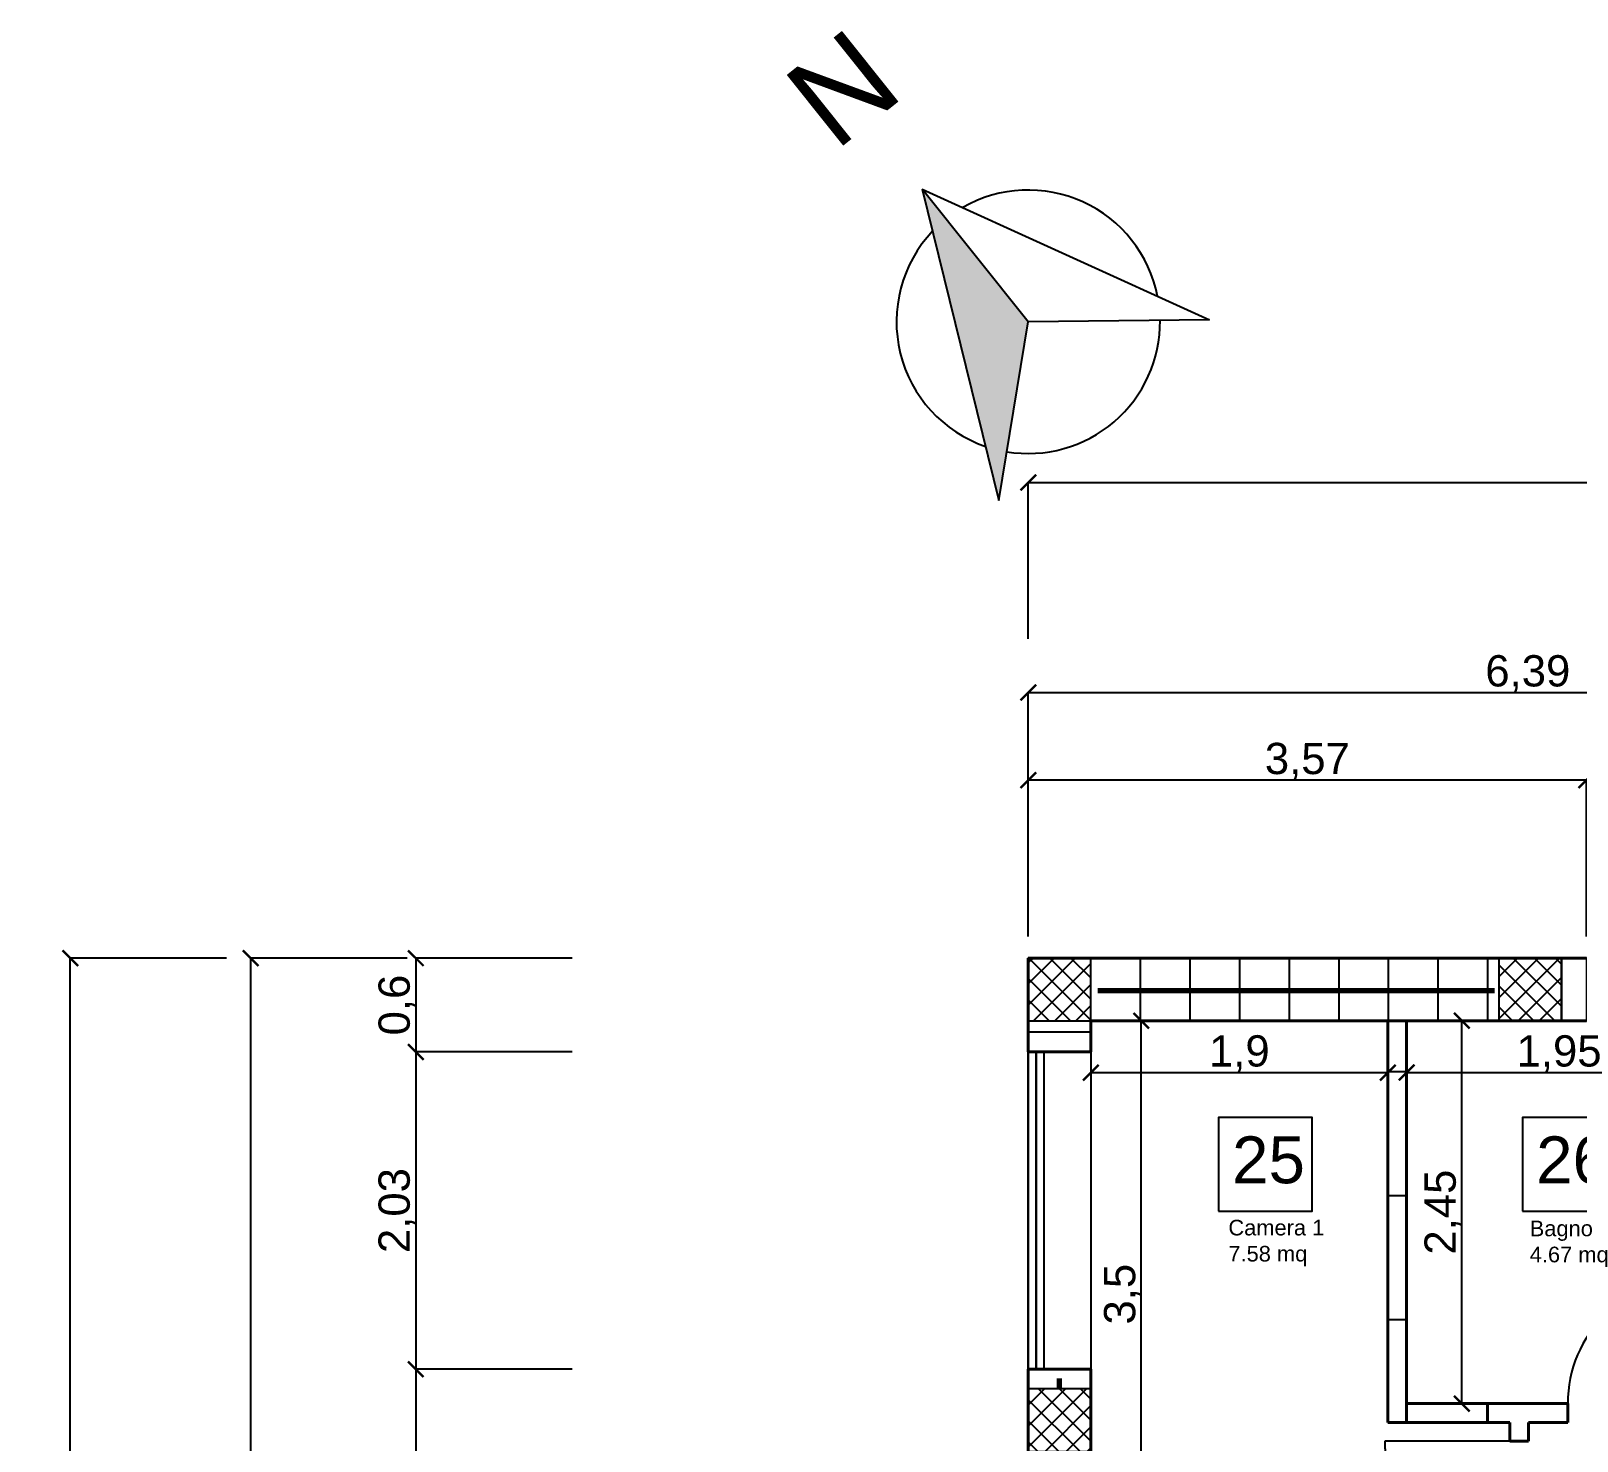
# Model space of a CAD drawing. Header units: millimetres. Extents: x 2459 to 3981, y 1231 to 4850.
# Drawn here: x 3689.54 to 3699.42, y 1289.2 to 1298.22 of the extents above; entities that cross this region are included whole.
import ezdxf
from ezdxf.enums import TextEntityAlignment as Align

# ---------------------------------------------------------------- set-up
doc = ezdxf.new("R2010")
doc.units = ezdxf.units.MM
doc.layers.add('linee murature', color=253, linetype='Continuous', lineweight=70)
doc.layers.add('linee muri', color=7, linetype='Continuous', lineweight=40)
doc.layers.add('quoteee', color=7, linetype='Continuous')
doc.styles.get("Standard").update_dxf_attribs({"font": 'arial.ttf'})
doc.dimstyles.new('Copia di ISO-25', dxfattribs={"dimtxt": 0.2, "dimasz": 0.1, "dimexe": 0, "dimexo": 0, "dimgap": 0, "dimtad": 3, "dimtxsty": 'Standard', "dimblk": 'ARCHTICK', "dimcen": -2.5, "dimclrd": 256, "dimclre": 256, "dimclrt": 256, "dimadec": 0, "dimazin": 0, "dimtfac": 1, "dimtmove": 2, "dimatfit": 3, "dimldrblk": 'ARCHTICK', "dimfxl": 1, "dimfxlon": 1, "dimtfillclr": 256, "dimlwd": -1, "dimlwe": -1, "dimarcsym": 0})
pattern_1 = [(45, (-1.35194, 0.4), (-0.067351921, 0.067351921), []), (135, (-1.35194, 0.4), (-0.067351921, -0.067351921), [])]

# ---------------------------------------------------------------- blocks, each defined once
blk = doc.blocks.new('_ArchTick')
at = {"color": 0, "linetype": 'ByBlock', "const_width": 0.15}
blk.add_lwpolyline([(-0.5, -0.5), (0.5, 0.5)], dxfattribs=at)
blk = doc.blocks.new('*D334')
at = {"layer": 'Defpoints', "color": 0, "lineweight": -3, "ltscale": 0.01, "transparency": 16777216}
for p in [(3696.3147, 1291.8906), (3696.6378, 1291.8906), (3696.3147, 1288.3906)]:
    blk.add_point(p, dxfattribs=at)
at = {"layer": 'quoteee', "ltscale": 0.01, "transparency": 16777216}
for p, q in [((3696.3147, 1291.8906), (3696.6378, 1291.8906)), ((3696.6378, 1288.3906), (3696.6378, 1291.8906)), ((3696.3147, 1288.3906), (3696.6378, 1288.3906))]:
    blk.add_line(p, q, dxfattribs=at)
at = {"layer": 'quoteee', "ltscale": 0.01, "transparency": 16777216, "xscale": 0.1, "yscale": 0.1, "zscale": 0.1}
for p, rotation in [((3696.6378, 1291.8906), 90), ((3696.6378, 1288.3906), 270)]:
    blk.add_blockref('_ArchTick', p, dxfattribs=dict(at, rotation=rotation))
at = {"layer": 'quoteee', "ltscale": 0.01, "transparency": 16777216, "insert": (3696.5176, 1290.1406), "char_height": 0.2, "attachment_point": 5, "rotation": 90}
blk.add_mtext('3,5', dxfattribs=at)
blk = doc.blocks.new('*D335')
at = {"layer": 'Defpoints', "color": 0, "lineweight": -3, "ltscale": 0.01, "transparency": 16777216}
for p in [(3696.3147, 1291.8906), (3698.2147, 1291.8906), (3698.2147, 1291.5584)]:
    blk.add_point(p, dxfattribs=at)
at = {"layer": 'quoteee', "ltscale": 0.01, "transparency": 16777216}
for p, q in [((3696.3147, 1291.8906), (3696.3147, 1291.5584)), ((3698.2147, 1291.8906), (3698.2147, 1291.5584)), ((3696.3147, 1291.5584), (3698.2147, 1291.5584))]:
    blk.add_line(p, q, dxfattribs=at)
at = {"layer": 'quoteee', "ltscale": 0.01, "transparency": 16777216, "xscale": 0.1, "yscale": 0.1, "zscale": 0.1, "rotation": 180}
blk.add_blockref('_ArchTick', (3696.3147, 1291.5584), dxfattribs=at)
at = {"layer": 'quoteee', "ltscale": 0.01, "transparency": 16777216, "xscale": 0.1, "yscale": 0.1, "zscale": 0.1}
blk.add_blockref('_ArchTick', (3698.2147, 1291.5584), dxfattribs=at)
at = {"layer": 'quoteee', "ltscale": 0.01, "transparency": 16777216, "insert": (3697.2647, 1291.6786), "char_height": 0.2, "attachment_point": 5}
blk.add_mtext('1,9', dxfattribs=at)
blk = doc.blocks.new('*D336')
at = {"layer": 'Defpoints', "color": 0, "lineweight": -3, "ltscale": 0.01, "transparency": 16777216}
for p in [(3698.3347, 1291.8906), (3700.2847, 1291.8906), (3700.2847, 1291.5584)]:
    blk.add_point(p, dxfattribs=at)
at = {"layer": 'quoteee', "ltscale": 0.01, "transparency": 16777216}
for p, q in [((3698.3347, 1291.8906), (3698.3347, 1291.5584)), ((3700.2847, 1291.8906), (3700.2847, 1291.5584)), ((3698.3347, 1291.5584), (3700.2847, 1291.5584))]:
    blk.add_line(p, q, dxfattribs=at)
at = {"layer": 'quoteee', "ltscale": 0.01, "transparency": 16777216, "xscale": 0.1, "yscale": 0.1, "zscale": 0.1, "rotation": 180}
blk.add_blockref('_ArchTick', (3698.3347, 1291.5584), dxfattribs=at)
at = {"layer": 'quoteee', "ltscale": 0.01, "transparency": 16777216, "xscale": 0.1, "yscale": 0.1, "zscale": 0.1}
blk.add_blockref('_ArchTick', (3700.2847, 1291.5584), dxfattribs=at)
at = {"layer": 'quoteee', "ltscale": 0.01, "transparency": 16777216, "insert": (3699.3097, 1291.6786), "char_height": 0.2, "attachment_point": 5}
blk.add_mtext('1,95', dxfattribs=at)
blk = doc.blocks.new('*D341')
at = {"layer": 'Defpoints', "color": 0, "lineweight": -3, "ltscale": 0.01, "transparency": 16777216}
for p in [(3698.3347, 1291.8906), (3698.6876, 1291.8906), (3698.3347, 1289.4406)]:
    blk.add_point(p, dxfattribs=at)
at = {"layer": 'quoteee', "ltscale": 0.01, "transparency": 16777216}
for p, q in [((3698.3347, 1291.8906), (3698.6876, 1291.8906)), ((3698.6876, 1289.4406), (3698.6876, 1291.8906)), ((3698.3347, 1289.4406), (3698.6876, 1289.4406))]:
    blk.add_line(p, q, dxfattribs=at)
at = {"layer": 'quoteee', "ltscale": 0.01, "transparency": 16777216, "xscale": 0.1, "yscale": 0.1, "zscale": 0.1}
for p, rotation in [((3698.6876, 1291.8906), 90), ((3698.6876, 1289.4406), 270)]:
    blk.add_blockref('_ArchTick', p, dxfattribs=dict(at, rotation=rotation))
at = {"layer": 'quoteee', "ltscale": 0.01, "transparency": 16777216, "insert": (3698.5674, 1290.6656), "char_height": 0.2, "attachment_point": 5, "rotation": 90}
blk.add_mtext('2,45', dxfattribs=at)
blk = doc.blocks.new('*D247')
at = {"layer": 'Defpoints', "color": 0, "lineweight": -3, "transparency": 16777216}
for p in [(3695.9147, 1293.4296), (3695.9147, 1292.2906), (3699.4847, 1292.2906)]:
    blk.add_point(p, dxfattribs=at)
at = {"layer": 'quoteee', "transparency": 16777216}
for p, q in [((3695.9147, 1292.4296), (3695.9147, 1293.4296)), ((3699.4847, 1293.4296), (3695.9147, 1293.4296)), ((3699.4847, 1292.4296), (3699.4847, 1293.4296))]:
    blk.add_line(p, q, dxfattribs=at)
at = {"layer": 'quoteee', "transparency": 16777216, "xscale": 0.1, "yscale": 0.1, "zscale": 0.1, "rotation": 180}
blk.add_blockref('_ArchTick', (3695.9147, 1293.4296), dxfattribs=at)
at = {"layer": 'quoteee', "transparency": 16777216, "xscale": 0.1, "yscale": 0.1, "zscale": 0.1}
blk.add_blockref('_ArchTick', (3699.4847, 1293.4296), dxfattribs=at)
at = {"layer": 'quoteee', "transparency": 16777216, "insert": (3697.6997, 1293.5497), "char_height": 0.2, "attachment_point": 5}
blk.add_mtext('3,57', dxfattribs=at)
blk = doc.blocks.new('*D248')
at = {"layer": 'Defpoints', "color": 0, "lineweight": -3, "transparency": 16777216}
for p in [(3702.3047, 1293.9904), (3695.9147, 1292.2906), (3702.3047, 1292.2906)]:
    blk.add_point(p, dxfattribs=at)
at = {"layer": 'quoteee', "transparency": 16777216}
for p, q in [((3695.9147, 1292.9904), (3695.9147, 1293.9904)), ((3695.9147, 1293.9904), (3702.3047, 1293.9904)), ((3702.3047, 1292.9904), (3702.3047, 1293.9904))]:
    blk.add_line(p, q, dxfattribs=at)
at = {"layer": 'quoteee', "transparency": 16777216, "xscale": 0.1, "yscale": 0.1, "zscale": 0.1, "rotation": 180}
blk.add_blockref('_ArchTick', (3695.9147, 1293.9904), dxfattribs=at)
at = {"layer": 'quoteee', "transparency": 16777216, "xscale": 0.1, "yscale": 0.1, "zscale": 0.1}
blk.add_blockref('_ArchTick', (3702.3047, 1293.9904), dxfattribs=at)
at = {"layer": 'quoteee', "transparency": 16777216, "insert": (3699.1097, 1294.1106), "char_height": 0.2, "attachment_point": 5}
blk.add_mtext('6,39', dxfattribs=at)
blk = doc.blocks.new('*D249')
at = {"layer": 'Defpoints', "color": 0, "lineweight": -3, "transparency": 16777216}
for p in [(3712.2147, 1295.3345), (3695.9147, 1292.2906), (3712.2147, 1292.2906)]:
    blk.add_point(p, dxfattribs=at)
at = {"layer": 'quoteee', "transparency": 16777216}
for p, q in [((3695.9147, 1294.3345), (3695.9147, 1295.3345)), ((3695.9147, 1295.3345), (3712.2147, 1295.3345)), ((3712.2147, 1294.3345), (3712.2147, 1295.3345))]:
    blk.add_line(p, q, dxfattribs=at)
at = {"layer": 'quoteee', "transparency": 16777216, "xscale": 0.1, "yscale": 0.1, "zscale": 0.1, "rotation": 180}
blk.add_blockref('_ArchTick', (3695.9147, 1295.3345), dxfattribs=at)
at = {"layer": 'quoteee', "transparency": 16777216, "xscale": 0.1, "yscale": 0.1, "zscale": 0.1}
blk.add_blockref('_ArchTick', (3712.2147, 1295.3345), dxfattribs=at)
at = {"layer": 'quoteee', "transparency": 16777216, "insert": (3704.0647, 1295.4547), "char_height": 0.2, "attachment_point": 5}
blk.add_mtext('16,3', dxfattribs=at)
blk = doc.blocks.new('*D266')
at = {"layer": 'Defpoints', "color": 0, "lineweight": -3, "transparency": 16777216}
for p in [(3695.9147, 1292.2906), (3691.9977, 1291.6906), (3695.9147, 1291.6906)]:
    blk.add_point(p, dxfattribs=at)
at = {"layer": 'quoteee', "transparency": 16777216}
for p, q in [((3692.9977, 1292.2906), (3691.9977, 1292.2906)), ((3691.9977, 1292.2906), (3691.9977, 1291.6906)), ((3692.9977, 1291.6906), (3691.9977, 1291.6906))]:
    blk.add_line(p, q, dxfattribs=at)
at = {"layer": 'quoteee', "transparency": 16777216, "xscale": 0.1, "yscale": 0.1, "zscale": 0.1}
for p, rotation in [((3691.9977, 1292.2906), 90), ((3691.9977, 1291.6906), 270)]:
    blk.add_blockref('_ArchTick', p, dxfattribs=dict(at, rotation=rotation))
at = {"layer": 'quoteee', "transparency": 16777216, "insert": (3691.8775, 1291.9906), "char_height": 0.2, "attachment_point": 5, "rotation": 90}
blk.add_mtext('0,6', dxfattribs=at)
blk = doc.blocks.new('*D267')
at = {"layer": 'Defpoints', "color": 0, "lineweight": -3, "transparency": 16777216}
for p in [(3695.9147, 1291.6906), (3691.9977, 1289.6606), (3695.9147, 1289.6606)]:
    blk.add_point(p, dxfattribs=at)
at = {"layer": 'quoteee', "transparency": 16777216}
for p, q in [((3692.9977, 1291.6906), (3691.9977, 1291.6906)), ((3691.9977, 1291.6906), (3691.9977, 1289.6606)), ((3692.9977, 1289.6606), (3691.9977, 1289.6606))]:
    blk.add_line(p, q, dxfattribs=at)
at = {"layer": 'quoteee', "transparency": 16777216, "xscale": 0.1, "yscale": 0.1, "zscale": 0.1}
for p, rotation in [((3691.9977, 1291.6906), 90), ((3691.9977, 1289.6606), 270)]:
    blk.add_blockref('_ArchTick', p, dxfattribs=dict(at, rotation=rotation))
at = {"layer": 'quoteee', "transparency": 16777216, "insert": (3691.8775, 1290.6756), "char_height": 0.2, "attachment_point": 5, "rotation": 90}
blk.add_mtext('2,03', dxfattribs=at)
blk = doc.blocks.new('*D268')
at = {"layer": 'Defpoints', "color": 0, "lineweight": -3, "transparency": 16777216}
for p in [(3695.9147, 1289.6606), (3691.9977, 1287.7906), (3695.9147, 1287.7906)]:
    blk.add_point(p, dxfattribs=at)
at = {"layer": 'quoteee', "transparency": 16777216}
for p, q in [((3692.9977, 1289.6606), (3691.9977, 1289.6606)), ((3691.9977, 1289.6606), (3691.9977, 1287.7906)), ((3692.9977, 1287.7906), (3691.9977, 1287.7906))]:
    blk.add_line(p, q, dxfattribs=at)
at = {"layer": 'quoteee', "transparency": 16777216, "xscale": 0.1, "yscale": 0.1, "zscale": 0.1}
for p, rotation in [((3691.9977, 1289.6606), 90), ((3691.9977, 1287.7906), 270)]:
    blk.add_blockref('_ArchTick', p, dxfattribs=dict(at, rotation=rotation))
at = {"layer": 'quoteee', "transparency": 16777216, "insert": (3691.8775, 1288.7256), "char_height": 0.2, "attachment_point": 5, "rotation": 90}
blk.add_mtext('1,87', dxfattribs=at)
blk = doc.blocks.new('*D271')
at = {"layer": 'Defpoints', "color": 0, "lineweight": -3, "transparency": 16777216}
for p in [(3690.9421, 1292.2906), (3695.9147, 1292.2906), (3695.9147, 1280.0706)]:
    blk.add_point(p, dxfattribs=at)
at = {"layer": 'quoteee', "transparency": 16777216}
for p, q in [((3691.9421, 1292.2906), (3690.9421, 1292.2906)), ((3690.9421, 1280.0706), (3690.9421, 1292.2906)), ((3691.9421, 1280.0706), (3690.9421, 1280.0706))]:
    blk.add_line(p, q, dxfattribs=at)
at = {"layer": 'quoteee', "transparency": 16777216, "xscale": 0.1, "yscale": 0.1, "zscale": 0.1}
for p, rotation in [((3690.9421, 1292.2906), 90), ((3690.9421, 1280.0706), 270)]:
    blk.add_blockref('_ArchTick', p, dxfattribs=dict(at, rotation=rotation))
at = {"layer": 'quoteee', "transparency": 16777216, "insert": (3690.8219, 1286.1806), "char_height": 0.2, "attachment_point": 5, "rotation": 90}
blk.add_mtext('12,22', dxfattribs=at)
blk = doc.blocks.new('*D272')
at = {"layer": 'Defpoints', "color": 0, "lineweight": -3, "transparency": 16777216}
for p in [(3689.7874, 1292.2906), (3695.9147, 1292.2906), (3695.9147, 1277.772)]:
    blk.add_point(p, dxfattribs=at)
at = {"layer": 'quoteee', "transparency": 16777216}
for p, q in [((3690.7874, 1292.2906), (3689.7874, 1292.2906)), ((3689.7874, 1277.772), (3689.7874, 1292.2906)), ((3690.7874, 1277.772), (3689.7874, 1277.772))]:
    blk.add_line(p, q, dxfattribs=at)
at = {"layer": 'quoteee', "transparency": 16777216, "xscale": 0.1, "yscale": 0.1, "zscale": 0.1}
for p, rotation in [((3689.7874, 1292.2906), 90), ((3689.7874, 1277.772), 270)]:
    blk.add_blockref('_ArchTick', p, dxfattribs=dict(at, rotation=rotation))
at = {"layer": 'quoteee', "transparency": 16777216, "insert": (3689.6672, 1285.0313), "char_height": 0.2, "attachment_point": 5, "rotation": 90}
blk.add_mtext('14,52', dxfattribs=at)

msp = doc.modelspace()

# ---------------------------------------------------------------- hatches: boundary and pattern name
at = {"linetype": 'Continuous', "ltscale": 0.01}
h = msp.add_hatch(color=256, dxfattribs=at)
h.dxf.hatch_style = 1
h.paths.add_polyline_path([(3695.725545, 1295.219556), (3695.914742, 1296.362467), (3695.236763, 1297.21174)])
at = {"linetype": 'Continuous'}
h = msp.add_hatch(dxfattribs=at)
h.set_pattern_fill('ANSI37', color=256, scale=0.03)
h.set_pattern_definition(pattern_1)
h.paths.add_polyline_path([(3712.214742, 1289.534637), (3711.815965, 1289.534637), (3711.814742, 1289.533414), (3711.814742, 1289.144162), (3711.824267, 1289.134637), (3712.214742, 1289.134637)])
h.paths.add_polyline_path([(3707.817242, 1280.470565), (3707.417242, 1280.470565), (3707.417242, 1280.070565), (3707.817242, 1280.070565)])
h.paths.add_polyline_path([(3712.214742, 1280.470565), (3711.814742, 1280.470565), (3711.814742, 1280.070565), (3712.214742, 1280.070565)])
h.paths.add_polyline_path([(3712.214742, 1285.320565), (3711.814742, 1285.320565), (3711.814742, 1284.920565), (3712.214742, 1284.920565)])
h.paths.add_polyline_path([(3712.214742, 1292.290565), (3711.814742, 1292.290565), (3711.814742, 1291.890565), (3712.214742, 1291.890565)])
h.paths.add_polyline_path([(3709.204742, 1292.290565), (3708.804742, 1292.290565), (3708.804742, 1291.890565), (3709.204742, 1291.890565)])
h.paths.add_polyline_path([(3705.824742, 1292.290565), (3705.424742, 1292.290565), (3705.424742, 1291.897159), (3705.431336, 1291.890565), (3705.824742, 1291.890565)])
h.paths.add_polyline_path([(3705.824742, 1289.534637), (3705.424742, 1289.534637), (3705.424742, 1289.134637), (3705.824742, 1289.134637)])
h.paths.add_polyline_path([(3703.999742, 1280.470565), (3703.599742, 1280.470565), (3703.599742, 1280.070565), (3703.999742, 1280.070565)])
h.paths.add_polyline_path([(3705.824742, 1285.320565), (3705.424742, 1285.320565), (3705.424742, 1284.920565), (3705.824742, 1284.920565)])
h.paths.add_polyline_path([(3707.819742, 1285.320565), (3707.419742, 1285.320565), (3707.419742, 1284.920565), (3707.554742, 1284.920565), (3707.819742, 1284.920565)])
h.paths.add_polyline_path([(3695.914742, 1291.890565), (3696.314742, 1291.890565), (3696.314742, 1292.290565), (3695.914742, 1292.290565)])
h.paths.add_polyline_path([(3698.924742, 1292.290565), (3698.924742, 1291.890565), (3699.324742, 1291.890565), (3699.324742, 1292.290565)])
h.paths.add_polyline_path([(3702.304742, 1292.290565), (3702.304742, 1291.890565), (3702.704742, 1291.890565), (3702.704742, 1292.290565)])
h.paths.add_polyline_path([(3702.704742, 1289.534637), (3702.304742, 1289.534637), (3702.304742, 1289.134637), (3702.704742, 1289.134637)])
h.paths.add_polyline_path([(3696.314742, 1289.134637), (3696.314742, 1289.534637), (3695.914742, 1289.534637), (3695.914742, 1289.134637)])
h.paths.add_polyline_path([(3702.304742, 1285.320565), (3702.304742, 1284.920565), (3702.704742, 1284.920565), (3702.704742, 1285.320565)])
h.paths.add_polyline_path([(3700.674742, 1284.920565), (3700.674742, 1285.320565), (3700.274742, 1285.320565), (3700.274742, 1284.920565)])
h.paths.add_polyline_path([(3696.314742, 1284.920565), (3696.314742, 1285.320565), (3695.914742, 1285.320565), (3695.914742, 1284.920565)])
h.paths.add_polyline_path([(3700.274742, 1280.470565), (3700.274742, 1280.070565), (3700.674742, 1280.070565), (3700.674742, 1280.470565)])
h.paths.add_polyline_path([(3696.314742, 1280.070565), (3696.314742, 1280.470565), (3695.914742, 1280.470565), (3695.914742, 1280.070565)])
h = msp.add_hatch()
h.set_pattern_fill('ANSI37', color=256, scale=0.03)
h.set_pattern_definition(pattern_1)
h.paths.add_polyline_path([(3712.214742, 1289.534637), (3711.815965, 1289.534637), (3711.814742, 1289.533414), (3711.814742, 1289.144162), (3711.824267, 1289.134637), (3712.214742, 1289.134637)])
h.paths.add_polyline_path([(3707.817242, 1280.470565), (3707.417242, 1280.470565), (3707.417242, 1280.070565), (3707.817242, 1280.070565)])
h.paths.add_polyline_path([(3712.214742, 1280.470565), (3711.814742, 1280.470565), (3711.814742, 1280.070565), (3712.214742, 1280.070565)])
h.paths.add_polyline_path([(3712.214742, 1285.320565), (3711.814742, 1285.320565), (3711.814742, 1284.920565), (3712.214742, 1284.920565)])
h.paths.add_polyline_path([(3712.214742, 1292.290565), (3711.814742, 1292.290565), (3711.814742, 1291.890565), (3712.214742, 1291.890565)])
h.paths.add_polyline_path([(3709.204742, 1292.290565), (3708.804742, 1292.290565), (3708.804742, 1291.890565), (3709.204742, 1291.890565)])
h.paths.add_polyline_path([(3705.824742, 1292.290565), (3705.424742, 1292.290565), (3705.424742, 1291.897159), (3705.431336, 1291.890565), (3705.824742, 1291.890565)])
h.paths.add_polyline_path([(3705.824742, 1289.534637), (3705.424742, 1289.534637), (3705.424742, 1289.134637), (3705.824742, 1289.134637)])
h.paths.add_polyline_path([(3703.999742, 1280.470565), (3703.599742, 1280.470565), (3703.599742, 1280.070565), (3703.999742, 1280.070565)])
h.paths.add_polyline_path([(3705.824742, 1285.320565), (3705.424742, 1285.320565), (3705.424742, 1284.920565), (3705.824742, 1284.920565)])
h.paths.add_polyline_path([(3707.819742, 1285.320565), (3707.419742, 1285.320565), (3707.419742, 1284.920565), (3707.554742, 1284.920565), (3707.819742, 1284.920565)])
h.paths.add_polyline_path([(3695.914742, 1291.890565), (3696.314742, 1291.890565), (3696.314742, 1292.290565), (3695.914742, 1292.290565)])
h.paths.add_polyline_path([(3698.924742, 1292.290565), (3698.924742, 1291.890565), (3699.324742, 1291.890565), (3699.324742, 1292.290565)])
h.paths.add_polyline_path([(3702.304742, 1292.290565), (3702.304742, 1291.890565), (3702.704742, 1291.890565), (3702.704742, 1292.290565)])
h.paths.add_polyline_path([(3702.704742, 1289.534637), (3702.304742, 1289.534637), (3702.304742, 1289.134637), (3702.704742, 1289.134637)])
h.paths.add_polyline_path([(3696.314742, 1289.134637), (3696.314742, 1289.534637), (3695.914742, 1289.534637), (3695.914742, 1289.134637)])
h.paths.add_polyline_path([(3702.304742, 1285.320565), (3702.304742, 1284.920565), (3702.704742, 1284.920565), (3702.704742, 1285.320565)])
h.paths.add_polyline_path([(3700.674742, 1284.920565), (3700.674742, 1285.320565), (3700.274742, 1285.320565), (3700.274742, 1284.920565)])
h.paths.add_polyline_path([(3696.314742, 1284.920565), (3696.314742, 1285.320565), (3695.914742, 1285.320565), (3695.914742, 1284.920565)])
h.paths.add_polyline_path([(3700.274742, 1280.470565), (3700.274742, 1280.070565), (3700.674742, 1280.070565), (3700.674742, 1280.470565)])
h.paths.add_polyline_path([(3696.314742, 1280.070565), (3696.314742, 1280.470565), (3695.914742, 1280.470565), (3695.914742, 1280.070565)])

# ---------------------------------------------------------------- linework, layer by layer
for p, q in [((3695.236763, 1297.21174), (3697.073143, 1296.374609)), ((3695.236763, 1297.21174), (3695.725545, 1295.219556)), ((3695.914742, 1296.362467), (3695.236763, 1297.21174)), ((3695.236763, 1297.21174), (3697.073143, 1296.374609)), ((3695.236763, 1297.21174), (3695.725545, 1295.219556)), ((3695.914742, 1296.362467), (3695.236763, 1297.21174)), ((3695.725545, 1295.219556), (3695.914742, 1296.362467)), ((3695.725545, 1295.219556), (3695.914742, 1296.362467)), ((3697.073143, 1296.374609), (3695.914742, 1296.362467)), ((3697.073143, 1296.374609), (3695.914742, 1296.362467)), ((3696.664742, 1292.290565), (3695.914742, 1292.290565)), ((3695.914742, 1292.290565), (3695.914742, 1291.690565)), ((3696.664742, 1292.290565), (3695.914742, 1292.290565)), ((3695.914742, 1292.290565), (3695.914742, 1291.690565)), ((3699.484742, 1292.290565), (3696.664742, 1292.290565)), ((3699.484742, 1292.290565), (3696.664742, 1292.290565)), ((3699.484742, 1292.290565), (3699.324742, 1292.290565)), ((3699.324742, 1292.290565), (3699.324742, 1291.890565)), ((3696.314742, 1291.890565), (3698.214742, 1291.890565)), ((3696.314742, 1291.890565), (3696.314742, 1291.690565)), ((3696.314742, 1291.890565), (3698.214742, 1291.890565)), ((3696.314742, 1291.890565), (3696.314742, 1291.690565)), ((3698.214742, 1291.890565), (3698.334742, 1291.890565)), ((3698.214742, 1291.890565), (3698.334742, 1291.890565)), ((3698.334742, 1291.890565), (3699.484742, 1291.890565)), ((3698.334742, 1291.890565), (3699.484742, 1291.890565)), ((3699.324742, 1291.890565), (3699.484742, 1291.890565)), ((3695.914742, 1291.690565), (3696.314742, 1291.690565)), ((3695.914742, 1291.690565), (3695.914742, 1289.660565)), ((3695.914742, 1291.690565), (3696.314742, 1291.690565)), ((3695.914742, 1291.690565), (3695.914742, 1289.660565)), ((3695.914742, 1291.690565), (3696.314742, 1291.690565)), ((3695.914742, 1291.690565), (3695.914742, 1289.660565)), ((3695.914742, 1291.690565), (3696.314742, 1291.690565)), ((3695.914742, 1291.690565), (3695.914742, 1289.660565)), ((3695.964742, 1291.690565), (3695.964742, 1289.660565)), ((3695.964742, 1291.690565), (3695.964742, 1289.660565)), ((3695.964742, 1291.690565), (3695.964742, 1289.660565)), ((3696.314742, 1291.690565), (3696.314742, 1289.660565)), ((3696.314742, 1291.690565), (3696.314742, 1289.660565)), ((3696.314742, 1291.690565), (3696.314742, 1289.660565)), ((3696.314742, 1291.690565), (3696.314742, 1289.660565)), ((3695.914742, 1289.660565), (3696.314742, 1289.660565)), ((3695.914742, 1289.660565), (3695.914742, 1287.790565)), ((3695.914742, 1289.660565), (3696.314742, 1289.660565)), ((3695.914742, 1289.660565), (3696.314742, 1289.660565)), ((3695.914742, 1289.660565), (3696.314742, 1289.660565)), ((3695.914742, 1289.660565), (3695.914742, 1287.790565)), ((3695.964742, 1289.660565), (3696.014742, 1289.660565)), ((3695.964742, 1289.660565), (3696.014742, 1289.660565)), ((3695.964742, 1289.660565), (3696.014742, 1289.660565)), ((3696.314742, 1289.660565), (3696.314742, 1288.390565)), ((3696.314742, 1289.660565), (3696.314742, 1288.390565)), ((3698.994742, 1289.200565), (3698.194742, 1289.200565)), ((3698.994742, 1289.200565), (3698.194742, 1289.200565))]:
    msp.add_line(p, q)
for p, q in [((3696.664742, 1292.290565), (3695.914742, 1292.290565)), ((3695.914742, 1292.290565), (3695.914742, 1291.690565)), ((3696.664742, 1292.290565), (3695.914742, 1292.290565)), ((3695.914742, 1292.290565), (3695.914742, 1291.690565)), ((3696.664742, 1292.290565), (3695.914742, 1292.290565)), ((3695.914742, 1292.290565), (3695.914742, 1291.690565)), ((3696.314742, 1292.290565), (3698.924742, 1292.290565)), ((3696.629952, 1292.290565), (3696.629952, 1291.890565)), ((3696.629952, 1292.290565), (3696.629952, 1291.890565)), ((3699.484742, 1292.290565), (3696.664742, 1292.290565)), ((3699.484742, 1292.290565), (3696.664742, 1292.290565)), ((3696.947452, 1292.290565), (3696.947452, 1291.890565)), ((3696.947452, 1292.290565), (3696.947452, 1291.890565)), ((3697.264952, 1292.290565), (3697.264952, 1291.890565)), ((3697.264952, 1292.290565), (3697.264952, 1291.890565)), ((3697.582452, 1292.290565), (3697.582452, 1291.890565)), ((3697.582452, 1292.290565), (3697.582452, 1291.890565)), ((3697.899952, 1292.290565), (3697.899952, 1291.890565)), ((3697.899952, 1292.290565), (3697.899952, 1291.890565)), ((3698.217452, 1292.290565), (3698.217452, 1291.890565)), ((3698.217452, 1292.290565), (3698.217452, 1291.890565)), ((3698.534952, 1292.290565), (3698.534952, 1291.890565)), ((3698.534952, 1292.290565), (3698.534952, 1291.890565)), ((3698.852452, 1292.290565), (3698.852452, 1291.890565)), ((3698.852452, 1292.290565), (3698.852452, 1291.890565)), ((3699.324742, 1292.290565), (3698.924742, 1292.290565)), ((3699.484742, 1292.290565), (3699.324742, 1292.290565)), ((3699.324742, 1292.290565), (3699.324742, 1291.890565)), ((3699.324742, 1292.290565), (3699.484742, 1292.290565)), ((3695.914742, 1291.690565), (3695.914742, 1291.890565)), ((3696.314742, 1291.890565), (3698.214742, 1291.890565)), ((3696.314742, 1291.890565), (3696.314742, 1291.690565)), ((3696.314742, 1291.890565), (3698.214742, 1291.890565)), ((3696.314742, 1291.890565), (3696.314742, 1291.690565)), ((3696.314742, 1291.890565), (3698.214742, 1291.890565)), ((3696.314742, 1291.890565), (3696.314742, 1291.690565)), ((3698.924742, 1291.890565), (3696.314742, 1291.890565)), ((3696.314742, 1291.890565), (3696.314742, 1291.690565)), ((3698.214742, 1291.890565), (3698.334742, 1291.890565)), ((3698.214742, 1291.890565), (3698.334742, 1291.890565)), ((3698.334742, 1291.890565), (3699.484742, 1291.890565)), ((3698.334742, 1291.890565), (3699.484742, 1291.890565)), ((3698.924742, 1291.890565), (3699.324742, 1291.890565)), ((3699.324742, 1291.890565), (3699.484742, 1291.890565)), ((3699.484742, 1291.890565), (3699.324742, 1291.890565)), ((3695.914742, 1291.819465), (3696.314742, 1291.819465)), ((3695.914742, 1291.819465), (3696.314742, 1291.819465)), ((3695.914742, 1291.690565), (3696.314742, 1291.690565)), ((3695.914742, 1291.690565), (3695.914742, 1289.660565)), ((3695.914742, 1291.690565), (3696.314742, 1291.690565)), ((3695.914742, 1291.690565), (3695.914742, 1289.660565)), ((3695.914742, 1291.690565), (3696.314742, 1291.690565)), ((3695.914742, 1291.690565), (3695.914742, 1289.660565)), ((3695.914742, 1291.690565), (3696.314742, 1291.690565)), ((3695.914742, 1291.690565), (3695.914742, 1289.660565)), ((3696.314742, 1291.690565), (3695.914742, 1291.690565)), ((3695.964742, 1291.690565), (3695.964742, 1289.660565)), ((3695.964742, 1291.690565), (3695.964742, 1289.660565)), ((3695.964742, 1291.690565), (3695.964742, 1289.660565)), ((3696.314742, 1291.690565), (3696.314742, 1289.660565)), ((3696.314742, 1291.690565), (3696.314742, 1289.660565)), ((3696.314742, 1291.690565), (3696.314742, 1289.660565)), ((3696.314742, 1291.690565), (3696.314742, 1289.660565)), ((3698.214742, 1291.565465), (3698.334742, 1291.565465)), ((3698.214742, 1291.565465), (3698.334742, 1291.565465)), ((3698.214742, 1290.771715), (3698.334742, 1290.771715)), ((3698.214742, 1290.771715), (3698.334742, 1290.771715)), ((3698.214742, 1289.977965), (3698.334742, 1289.977965)), ((3698.214742, 1289.977965), (3698.334742, 1289.977965)), ((3695.914742, 1289.660565), (3696.314742, 1289.660565)), ((3695.914742, 1289.660565), (3695.914742, 1287.790565)), ((3695.914742, 1289.660565), (3696.314742, 1289.660565)), ((3695.914742, 1289.660565), (3696.314742, 1289.660565)), ((3695.914742, 1289.660565), (3696.314742, 1289.660565)), ((3695.914742, 1289.660565), (3695.914742, 1287.790565)), ((3695.914742, 1289.660565), (3695.914742, 1287.790565)), ((3695.914742, 1289.660565), (3696.314742, 1289.660565)), ((3695.914742, 1289.534637), (3695.914742, 1289.660565)), ((3695.964742, 1289.660565), (3696.014742, 1289.660565)), ((3695.964742, 1289.660565), (3696.014742, 1289.660565)), ((3695.964742, 1289.660565), (3696.014742, 1289.660565)), ((3696.314742, 1289.660565), (3696.314742, 1288.390565)), ((3696.314742, 1289.660565), (3696.314742, 1288.390565)), ((3696.314742, 1289.660565), (3696.314742, 1288.390565)), ((3696.314742, 1289.660565), (3696.314742, 1289.534637)), ((3698.334742, 1289.440565), (3698.334742, 1289.320565)), ((3698.852452, 1289.320565), (3698.852452, 1289.440565)), ((3699.364742, 1289.320565), (3699.364742, 1289.440565)), ((3699.364742, 1289.320565), (3699.364742, 1289.440565)), ((3699.364742, 1289.320565), (3699.364742, 1289.440565)), ((3698.994742, 1289.320565), (3698.334742, 1289.320565)), ((3698.994742, 1289.320565), (3698.334742, 1289.320565)), ((3698.994742, 1289.200565), (3698.194742, 1289.200565)), ((3698.994742, 1289.200565), (3698.194742, 1289.200565)), ((3699.114742, 1289.200565), (3698.994742, 1289.200565)), ((3699.114742, 1289.200565), (3698.994742, 1289.200565)), ((3699.114742, 1289.200565), (3698.994742, 1289.200565))]:
    msp.add_line(p, q, dxfattribs=at)
at = {"linetype": 'Continuous', "ltscale": 0.01}
for p, q in [((3696.314742, 1291.890565), (3698.214742, 1291.890565)), ((3696.314742, 1291.890565), (3698.214742, 1291.890565)), ((3696.314742, 1291.890565), (3698.214742, 1291.890565)), ((3696.314742, 1291.890565), (3698.214742, 1291.890565)), ((3698.214742, 1291.890565), (3698.214742, 1289.440565)), ((3698.214742, 1291.890565), (3698.214742, 1289.440565)), ((3698.214742, 1291.890565), (3698.214742, 1289.440565)), ((3698.334742, 1291.890565), (3698.334742, 1289.440565)), ((3698.334742, 1291.890565), (3698.334742, 1289.440565)), ((3698.334742, 1291.890565), (3698.334742, 1289.440565)), ((3698.214742, 1289.440565), (3698.214742, 1289.320565)), ((3698.214742, 1289.440565), (3698.214742, 1289.320565)), ((3698.214742, 1289.440565), (3698.214742, 1289.320565)), ((3699.234742, 1289.440565), (3698.334742, 1289.440565)), ((3699.234742, 1289.440565), (3698.334742, 1289.440565)), ((3699.234742, 1289.440565), (3698.334742, 1289.440565)), ((3699.234742, 1289.440565), (3699.354742, 1289.440565)), ((3699.234742, 1289.440565), (3699.364742, 1289.440565)), ((3699.234742, 1289.440565), (3699.364742, 1289.440565)), ((3698.214742, 1289.320565), (3698.994742, 1289.320565)), ((3698.214742, 1289.320565), (3698.334742, 1289.320565)), ((3698.214742, 1289.320565), (3698.334742, 1289.320565)), ((3698.994742, 1289.320565), (3698.994742, 1289.200565)), ((3698.994742, 1289.320565), (3698.994742, 1289.200565)), ((3698.994742, 1289.320565), (3698.994742, 1289.200565)), ((3699.114742, 1289.200565), (3699.114742, 1289.320565)), ((3699.114742, 1289.320565), (3699.234742, 1289.320565)), ((3699.114742, 1289.200565), (3699.114742, 1289.320565)), ((3699.114742, 1289.320565), (3699.234742, 1289.320565)), ((3699.114742, 1289.200565), (3699.114742, 1289.320565)), ((3699.114742, 1289.320565), (3699.234742, 1289.320565)), ((3699.234742, 1289.320565), (3699.364742, 1289.320565)), ((3699.234742, 1289.320565), (3699.364742, 1289.320565)), ((3699.234742, 1289.320565), (3699.364742, 1289.320565)), ((3698.994742, 1289.200565), (3699.114742, 1289.200565)), ((3698.994742, 1289.200565), (3699.114742, 1289.200565)), ((3698.994742, 1289.200565), (3699.114742, 1289.200565))]:
    msp.add_line(p, q, dxfattribs=at)
at = {"ltscale": 0.01}
msp.add_line((3696.314742, 1291.890565), (3698.214742, 1291.890565), dxfattribs=at)
msp.add_line((3696.314742, 1291.890565), (3698.214742, 1291.890565), dxfattribs=at)
at = {"linetype": 'Continuous'}
for points in [[(3695.914742, 1291.890565), (3696.314742, 1291.890565), (3696.314742, 1292.290565), (3695.914742, 1292.290565)], [(3696.314742, 1292.290565), (3698.924742, 1292.290565), (3698.924742, 1291.890565), (3696.314742, 1291.890565)], [(3698.924742, 1291.890565), (3699.324742, 1291.890565), (3699.324742, 1292.290565), (3698.924742, 1292.290565)], [(3699.324742, 1292.290565), (3699.484742, 1292.290565), (3699.484742, 1291.890565), (3699.324742, 1291.890565)], [(3695.914742, 1291.890565), (3696.314742, 1291.890565), (3696.314742, 1291.690565), (3695.914742, 1291.690565)], [(3695.914742, 1291.690565), (3696.314742, 1291.690565), (3696.314742, 1289.660565), (3695.914742, 1289.660565)], [(3696.314742, 1289.660565), (3695.914742, 1289.660565), (3695.914742, 1291.690565), (3696.314742, 1291.690565)], [(3695.964742, 1291.690565), (3696.014742, 1291.690565), (3696.014742, 1289.660565), (3695.964742, 1289.660565)], [(3695.964742, 1291.690565), (3696.014742, 1291.690565), (3696.014742, 1289.660565), (3695.964742, 1289.660565)], [(3695.964742, 1291.690565), (3696.014742, 1291.690565), (3696.014742, 1289.660565), (3695.964742, 1289.660565)], [(3697.130746, 1290.671465), (3697.730746, 1290.671465), (3697.730746, 1291.271465), (3697.130746, 1291.271465)], [(3699.07562, 1290.671465), (3699.67562, 1290.671465), (3699.67562, 1291.271465), (3699.07562, 1291.271465)], [(3695.914742, 1289.660565), (3696.314742, 1289.660565), (3696.314742, 1289.534637), (3695.914742, 1289.534637)], [(3695.914742, 1289.134637), (3696.314742, 1289.134637), (3696.314742, 1289.534637), (3695.914742, 1289.534637)]]:
    msp.add_lwpolyline(points, close=True, dxfattribs=at)
for points in [[(3695.914742, 1291.890565), (3696.314742, 1291.890565), (3696.314742, 1292.290565), (3695.914742, 1292.290565)], [(3696.314742, 1292.290565), (3698.924742, 1292.290565), (3698.924742, 1291.890565), (3696.314742, 1291.890565)], [(3698.924742, 1291.890565), (3699.324742, 1291.890565), (3699.324742, 1292.290565), (3698.924742, 1292.290565)], [(3699.324742, 1292.290565), (3699.484742, 1292.290565), (3699.484742, 1291.890565), (3699.324742, 1291.890565)], [(3695.914742, 1291.890565), (3696.314742, 1291.890565), (3696.314742, 1291.690565), (3695.914742, 1291.690565)], [(3695.914742, 1291.690565), (3696.314742, 1291.690565), (3696.314742, 1289.660565), (3695.914742, 1289.660565)], [(3696.314742, 1289.660565), (3695.914742, 1289.660565), (3695.914742, 1291.690565), (3696.314742, 1291.690565)], [(3695.964742, 1291.690565), (3696.014742, 1291.690565), (3696.014742, 1289.660565), (3695.964742, 1289.660565)], [(3695.964742, 1291.690565), (3696.014742, 1291.690565), (3696.014742, 1289.660565), (3695.964742, 1289.660565)], [(3695.964742, 1291.690565), (3696.014742, 1291.690565), (3696.014742, 1289.660565), (3695.964742, 1289.660565)], [(3697.130746, 1290.671465), (3697.730746, 1290.671465), (3697.730746, 1291.271465), (3697.130746, 1291.271465)], [(3699.07562, 1290.671465), (3699.67562, 1290.671465), (3699.67562, 1291.271465), (3699.07562, 1291.271465)], [(3695.914742, 1289.660565), (3696.314742, 1289.660565), (3696.314742, 1289.534637), (3695.914742, 1289.534637)], [(3695.914742, 1289.134637), (3696.314742, 1289.134637), (3696.314742, 1289.534637), (3695.914742, 1289.534637)]]:
    msp.add_lwpolyline(points, close=True)
for centre, radius, start, end in [((3695.914742, 1296.362467), 0.842862, 11.1686467, 119.8186945), ((3695.914742, 1296.362467), 0.842862, 11.1686467, 119.8186945), ((3695.914742, 1296.362467), 0.842862, 136.5446132, 251.0258035), ((3695.914742, 1296.362467), 0.842862, 136.5446132, 251.0258035), ((3695.914742, 1296.362467), 0.842862, 260.6005281, 0.6005281), ((3695.914742, 1296.362467), 0.842862, 260.6005281, 0.6005281), ((3700.164742, 1289.440565), 0.8, 90, 180), ((3700.164742, 1289.440565), 0.8, 90, 180), ((3698.994742, 1289.200565), 0.8, 180, 270), ((3698.994742, 1289.200565), 0.8, 180, 270.0000009)]:
    msp.add_arc(centre, radius, start, end)
for centre, start, end in [((3700.164742, 1289.440565), 90, 180), ((3700.164742, 1289.440565), 90, 180), ((3698.994742, 1289.200565), 180, 270), ((3698.994742, 1289.200565), 180, 270.0000009)]:
    msp.add_arc(centre, 0.8, start, end, dxfattribs=at)
at = {"layer": 'linee murature', "linetype": 'Continuous'}
for p, q in [((3696.359475, 1292.083401), (3698.896082, 1292.083401)), ((3696.114742, 1289.534637), (3696.114742, 1289.602028))]:
    msp.add_line(p, q, dxfattribs=at)
at = {"layer": 'linee murature', "lineweight": 70}
msp.add_line((3696.359475, 1292.083401), (3698.896082, 1292.083401), dxfattribs=at)
at = {"layer": 'linee murature'}
msp.add_line((3696.114742, 1289.534637), (3696.114742, 1289.602028), dxfattribs=at)
at = {"layer": 'linee muri'}
for p, q in [((3696.664742, 1292.290565), (3695.914742, 1292.290565)), ((3695.914742, 1292.290565), (3695.914742, 1291.690565)), ((3696.314742, 1292.290565), (3698.924742, 1292.290565)), ((3699.324742, 1292.290565), (3698.924742, 1292.290565)), ((3699.324742, 1292.290565), (3699.484742, 1292.290565)), ((3695.914742, 1291.690565), (3695.914742, 1291.890565)), ((3696.314742, 1291.890565), (3698.214742, 1291.890565)), ((3696.314742, 1291.890565), (3696.314742, 1291.690565)), ((3698.924742, 1291.890565), (3696.314742, 1291.890565)), ((3696.314742, 1291.890565), (3696.314742, 1291.690565)), ((3698.924742, 1291.890565), (3699.324742, 1291.890565)), ((3699.484742, 1291.890565), (3699.324742, 1291.890565)), ((3696.314742, 1291.690565), (3695.914742, 1291.690565)), ((3695.914742, 1289.660565), (3695.914742, 1287.790565)), ((3695.914742, 1289.660565), (3696.314742, 1289.660565)), ((3695.914742, 1289.534637), (3695.914742, 1289.660565)), ((3696.314742, 1289.660565), (3696.314742, 1288.390565)), ((3696.314742, 1289.660565), (3696.314742, 1289.534637)), ((3698.334742, 1289.440565), (3698.334742, 1289.320565)), ((3699.364742, 1289.320565), (3699.364742, 1289.440565)), ((3699.364742, 1289.320565), (3699.364742, 1289.440565)), ((3699.364742, 1289.320565), (3699.364742, 1289.440565)), ((3698.994742, 1289.320565), (3698.334742, 1289.320565)), ((3698.994742, 1289.320565), (3698.334742, 1289.320565)), ((3699.114742, 1289.200565), (3698.994742, 1289.200565)), ((3699.114742, 1289.200565), (3698.994742, 1289.200565)), ((3699.114742, 1289.200565), (3698.994742, 1289.200565))]:
    msp.add_line(p, q, dxfattribs=at)
at = {"layer": 'linee muri', "ltscale": 0.01}
for p, q in [((3696.314742, 1291.890565), (3698.214742, 1291.890565)), ((3696.314742, 1291.890565), (3698.214742, 1291.890565)), ((3698.214742, 1291.890565), (3698.214742, 1289.440565)), ((3698.214742, 1291.890565), (3698.214742, 1289.440565)), ((3698.214742, 1291.890565), (3698.214742, 1289.440565)), ((3698.334742, 1291.890565), (3698.334742, 1289.440565)), ((3698.334742, 1291.890565), (3698.334742, 1289.440565)), ((3698.334742, 1291.890565), (3698.334742, 1289.440565)), ((3698.214742, 1289.440565), (3698.214742, 1289.320565)), ((3698.214742, 1289.440565), (3698.214742, 1289.320565)), ((3698.214742, 1289.440565), (3698.214742, 1289.320565)), ((3699.234742, 1289.440565), (3698.334742, 1289.440565)), ((3699.234742, 1289.440565), (3698.334742, 1289.440565)), ((3699.234742, 1289.440565), (3698.334742, 1289.440565)), ((3699.234742, 1289.440565), (3699.354742, 1289.440565)), ((3699.234742, 1289.440565), (3699.364742, 1289.440565)), ((3699.234742, 1289.440565), (3699.364742, 1289.440565)), ((3698.214742, 1289.320565), (3698.994742, 1289.320565)), ((3698.214742, 1289.320565), (3698.334742, 1289.320565)), ((3698.214742, 1289.320565), (3698.334742, 1289.320565)), ((3698.994742, 1289.320565), (3698.994742, 1289.200565)), ((3698.994742, 1289.320565), (3698.994742, 1289.200565)), ((3698.994742, 1289.320565), (3698.994742, 1289.200565)), ((3699.114742, 1289.200565), (3699.114742, 1289.320565)), ((3699.114742, 1289.320565), (3699.234742, 1289.320565)), ((3699.114742, 1289.200565), (3699.114742, 1289.320565)), ((3699.114742, 1289.320565), (3699.234742, 1289.320565)), ((3699.114742, 1289.200565), (3699.114742, 1289.320565)), ((3699.114742, 1289.320565), (3699.234742, 1289.320565)), ((3699.234742, 1289.320565), (3699.364742, 1289.320565)), ((3699.234742, 1289.320565), (3699.364742, 1289.320565)), ((3699.234742, 1289.320565), (3699.364742, 1289.320565)), ((3698.994742, 1289.200565), (3699.114742, 1289.200565)), ((3698.994742, 1289.200565), (3699.114742, 1289.200565)), ((3698.994742, 1289.200565), (3699.114742, 1289.200565))]:
    msp.add_line(p, q, dxfattribs=at)
at = {"layer": 'linee muri', "linetype": 'Continuous'}
msp.add_line((3698.852452, 1289.320565), (3698.852452, 1289.440565), dxfattribs=at)

# ---------------------------------------------------------------- texts
msp.add_text('N', height=0.578782, rotation=38.6005281).set_placement((3694.726935, 1297.856525), align=Align.MIDDLE_CENTER)
msp.add_text('N', height=0.578782, rotation=38.6005281).set_placement((3694.726935, 1297.856525), align=Align.MIDDLE_CENTER)
at = {"linetype": 'Continuous', "char_height": 0.3, "attachment_point": 1}
for s, insert in [('25', (3697.218187, 1291.150265)), ('26', (3699.163061, 1291.150265))]:
    msp.add_mtext(s, dxfattribs=dict(at, insert=insert))
at = {"char_height": 0.3, "attachment_point": 1}
for s, insert in [('25', (3697.218187, 1291.150265)), ('26', (3699.163061, 1291.150265))]:
    msp.add_mtext(s, dxfattribs=dict(at, insert=insert))
at = {"linetype": 'Continuous', "char_height": 0.1, "attachment_point": 1}
for s, insert in [('Camera 1\\P7.58 mq', (3697.194654, 1290.616426)), ('Bagno 4.67 mq', (3699.121919, 1290.611279))]:
    msp.add_mtext_dynamic_manual_height_columns(s, width=0.6, gutter_width=12.5, heights=[0], dxfattribs=dict(at, insert=insert))
at = {"char_height": 0.1, "attachment_point": 1}
for s, width, heights, insert in [('Camera 1\\P7.58 mq', 0.6, [0], (3697.194654, 1290.616426)), ('Bagno 1\\P4.67 mq', 0.87034918, [0.536026], (3699.121919, 1290.611279))]:
    msp.add_mtext_dynamic_manual_height_columns(s, width=width, gutter_width=12.5, heights=heights, dxfattribs=dict(at, insert=insert))

# ---------------------------------------------------------------- dimensions: what is measured, and where the dimension line sits
at = {"layer": 'quoteee'}
for base, p1, p2, picture, middle in [((3712.214742, 1295.334483), (3695.914742, 1292.290565), (3712.214742, 1292.290565), '*D249', (3704.064742, 1295.454674)), ((3702.304742, 1293.99042), (3695.914742, 1292.290565), (3702.304742, 1292.290565), '*D248', (3699.109742, 1294.110611)), ((3695.914742, 1293.429557), (3699.484742, 1292.290565), (3695.914742, 1292.290565), '*D247', (3697.699742, 1293.549748))]:
    dim = msp.add_linear_dim(base=base, p1=p1, p2=p2, dimstyle='Copia di ISO-25', dxfattribs=at)
    dim.commit()
    dim.dimension.update_dxf_attribs({"geometry": picture, "text_midpoint": middle})
for base, p1, p2, picture, middle in [((3689.787435, 1292.290565), (3695.914742, 1277.772013), (3695.914742, 1292.290565), '*D272', (3689.667244, 1285.031289)), ((3690.942105, 1292.290565), (3695.914742, 1280.070565), (3695.914742, 1292.290565), '*D271', (3690.821914, 1286.180565)), ((3691.997702, 1291.690565), (3695.914742, 1292.290565), (3695.914742, 1291.690565), '*D266', (3691.877511, 1291.990565)), ((3691.997702, 1289.660565), (3695.914742, 1291.690565), (3695.914742, 1289.660565), '*D267', (3691.877511, 1290.675565)), ((3691.997702, 1287.790565), (3695.914742, 1289.660565), (3695.914742, 1287.790565), '*D268', (3691.877511, 1288.725565))]:
    dim = msp.add_linear_dim(base=base, p1=p1, p2=p2, angle=90, dimstyle='Copia di ISO-25', dxfattribs=at)
    dim.commit()
    dim.dimension.update_dxf_attribs({"geometry": picture, "text_midpoint": middle})
at = {"layer": 'quoteee', "ltscale": 0.01}
for base, p1, p2, picture, middle in [((3698.214742, 1291.558395), (3696.314742, 1291.890565), (3698.214742, 1291.890565), '*D335', (3697.264742, 1291.678586)), ((3700.284742, 1291.558395), (3698.334742, 1291.890565), (3700.284742, 1291.890565), '*D336', (3699.309742, 1291.678586))]:
    dim = msp.add_linear_dim(base=base, p1=p1, p2=p2, dimstyle='Copia di ISO-25', dxfattribs=at)
    dim.commit()
    dim.dimension.update_dxf_attribs({"geometry": picture, "text_midpoint": middle})
dim = msp.add_aligned_dim(p1=(3696.314742, 1288.390565), p2=(3696.314742, 1291.890565), distance=-0.323087, dimstyle='Copia di ISO-25', dxfattribs=at)
dim.commit()
dim.dimension.update_dxf_attribs({"geometry": '*D334', "text_midpoint": (3696.517638, 1290.140565)})
dim = msp.add_linear_dim(base=(3698.687571, 1291.890565), p1=(3698.334742, 1289.440565), p2=(3698.334742, 1291.890565), angle=90, dimstyle='Copia di ISO-25', dxfattribs=at)
dim.commit()
dim.dimension.update_dxf_attribs({"geometry": '*D341', "text_midpoint": (3698.56738, 1290.665565)})

doc.saveas('drawing.dxf')
